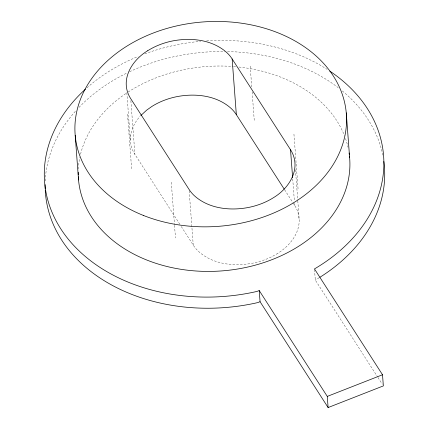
<?xml version="1.0" encoding="UTF-8"?>
<svg xmlns="http://www.w3.org/2000/svg" width="429" height="429" viewBox="0 0 429 429"><rect width="100%" height="100%" fill="white"/><g stroke="black" fill="none" stroke-linecap="round" stroke-linejoin="round"><path stroke-width="0.32" stroke-dasharray="2.15 1.61" d="M179.842 224.276L134.915 154.392A46.418 34.98 -4.3 0 1 131.708 147.662C128.056 136.706 132.432 124.657 139.977 116.431M297.796 200.815L299.19 219.385C299.683 233.794 289.382 246.085 277.751 253.346M284.625 189.763L292.557 202.091M292.916 202.654L294.718 205.453A46.418 34.98 -4.3 0 1 297.908 212.189L299.19 219.385M314.516 269.568L315.304 280.057L377.563 376.898M377.928 377.461L382.271 384.218M181.29 226.528L193.248 245.125A46.412 34.974 -4.3 0 0 198.241 251.158C212.639 264.377 233.971 266.747 252.515 263.213A61.722 46.514 -4.3 0 0 277.745 253.346M293.945 134.154L298.134 189.87M295.452 169.637L297.747 200.15M292.723 178.92L294.369 200.815M294.567 203.464L294.718 205.453M250.177 66.077L251.775 87.302M252.123 91.945L254.365 121.798M189.157 190.733L193.248 245.125M171.284 182.207L174.474 224.662M174.523 225.327L175.472 237.929M130.872 100.659L134.915 154.392M126.828 92.707L130.416 140.465M127.515 114.13L131.703 169.852M319.278 277.66A170.002 128.105 -4.3 0 1 315.304 280.057M45.222 180.941A170.002 128.105 -4.3 0 1 76.244 110.339M78.931 107.459A170.002 128.105 -4.3 0 1 127.295 72.833M129.59 71.734A170.002 128.105 -4.3 0 1 224.86 51.496M227.52 51.544A170.002 128.105 -4.3 0 1 338.202 87.672M342.31 90.937A170.002 128.105 -4.3 0 1 382.829 155.352M86.948 87.816A170.002 128.105 -4.3 0 1 138.138 56.456M144.766 53.872A170.002 128.105 -4.3 0 1 200.708 41.286M206.698 40.814A170.002 128.105 -4.3 0 1 327.161 69.375M78.351 169.037A136.004 102.488 -4.3 0 1 79.826 157.443M80.545 154.242A136.004 102.488 -4.3 0 1 127.054 92.75M128.148 92.031A136.004 102.488 -4.3 0 1 233.135 66.506M233.789 66.554A136.004 102.488 -4.3 0 1 235.736 66.72M238.969 67.037A136.004 102.488 -4.3 0 1 344.364 135.451M345.506 138.524A136.004 102.488 -4.3 0 1 348.016 147.265"/><path stroke-width="0.64" d="M140.792 115.562L146.611 110.189L151.818 106.494A61.722 46.514 -4.3 0 1 177.043 96.616C195.586 93.061 216.924 95.426 231.338 108.628A46.418 34.98 -4.3 0 1 236.341 114.656L284.266 189.2M147.63 50.778C133.961 58.977 122.195 75.45 127.52 91.94A46.418 34.98 -4.3 0 0 130.722 98.67L189.06 189.409A46.412 34.974 -4.3 0 0 194.047 195.436C208.446 208.655 229.783 211.03 248.327 207.491A61.722 46.514 -4.3 0 0 273.557 197.624C287.237 189.43 299.024 172.967 293.72 156.467A46.418 34.98 -4.3 0 0 290.53 149.737L232.148 58.934A46.418 34.98 -4.3 0 0 227.15 52.906C212.736 39.704 191.398 37.344 172.849 40.894A61.722 46.514 -4.3 0 0 147.63 50.778M329.788 71.101A170.002 128.105 -4.3 0 1 314.468 268.913L382.518 374.764L383.354 385.907L328.11 407.55L327.273 396.407L259.223 290.556L257.003 291.425A170.002 128.105 -4.3 0 1 69.965 241.211A170.002 128.105 -4.3 0 1 85.543 89.076M259.223 290.556L260.06 301.7L257.84 302.568A170.002 128.105 -4.3 0 1 45.249 190.24M327.273 396.407L382.518 374.764M260.06 301.7L328.11 407.55M346.262 112.875L349.614 157.454M290.524 149.737L292.621 177.595M232.148 58.934L236.336 114.656M75.198 135.408L78.55 179.987M383.853 161.47A170.002 128.105 -4.3 0 1 319.836 277.311M45.19 189.001A170.002 128.105 -4.3 0 1 45.125 184.668M349.485 156.172A136.004 102.488 -4.3 0 1 221.906 270.903A136.004 102.488 -4.3 0 1 78.33 176.775M78.266 174.839A136.004 102.488 -4.3 0 1 78.25 172.265M349.083 152.976A136.004 102.488 -4.3 0 1 349.34 154.89M143.313 215.406A136.004 102.488 -4.3 0 0 346.562 119.305A136.004 102.488 -4.3 0 0 142.315 37.714A136.004 102.488 -4.3 0 0 143.313 215.406"/></g></svg>
